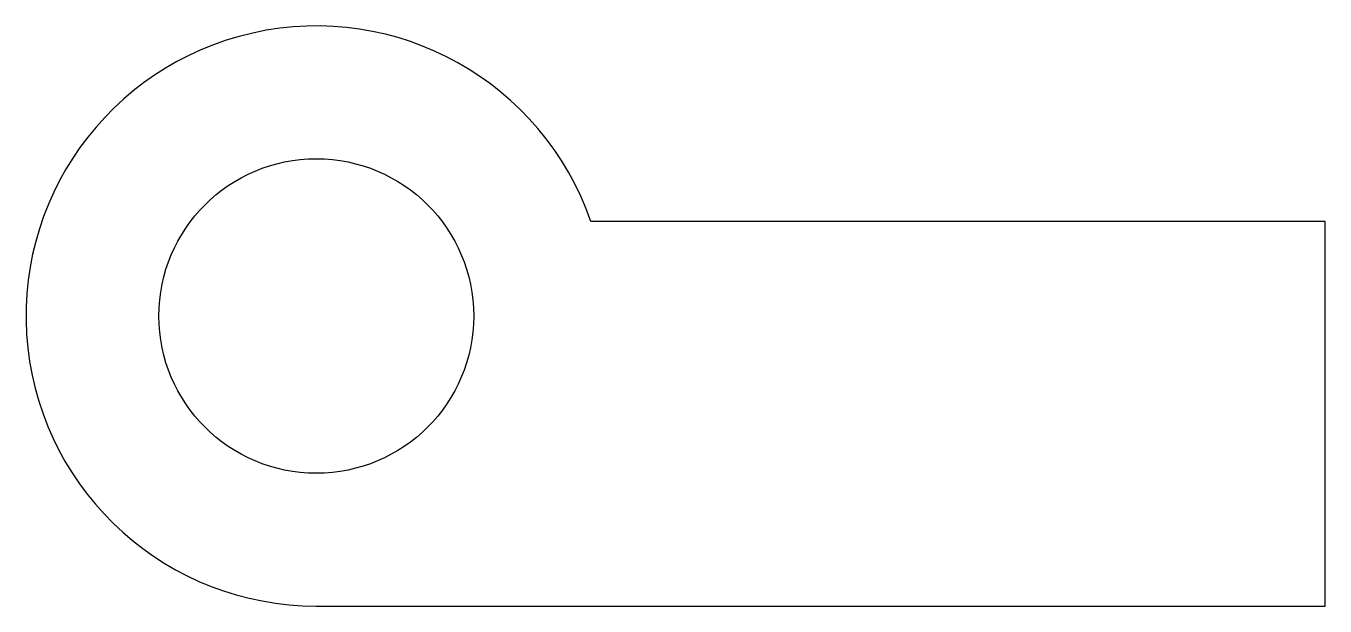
# Model space of a CAD drawing. Extents: x 2 to 188, y 1 to 84.
import ezdxf

# ---------------------------------------------------------------- set-up
doc = ezdxf.new("R2010")
doc.units = 0
doc.layers.get('0').update_dxf_attribs({"linetype": 'CONTINUOUS'})

msp = doc.modelspace()

# ---------------------------------------------------------------- linework, layer by layer
for p, q in [((188.12, 56.26), (83.16, 56.26)), ((188.12, 1.26), (188.12, 56.26)), ((43.92, 1.26), (48.12, 1.26)), ((48.12, 1.26), (188.12, 1.26))]:
    msp.add_line(p, q)
msp.add_circle((43.92, 42.76), 22.5)
msp.add_arc((43.92, 42.76), 41.5, 18.9838, 270)

doc.saveas('drawing.dxf')
